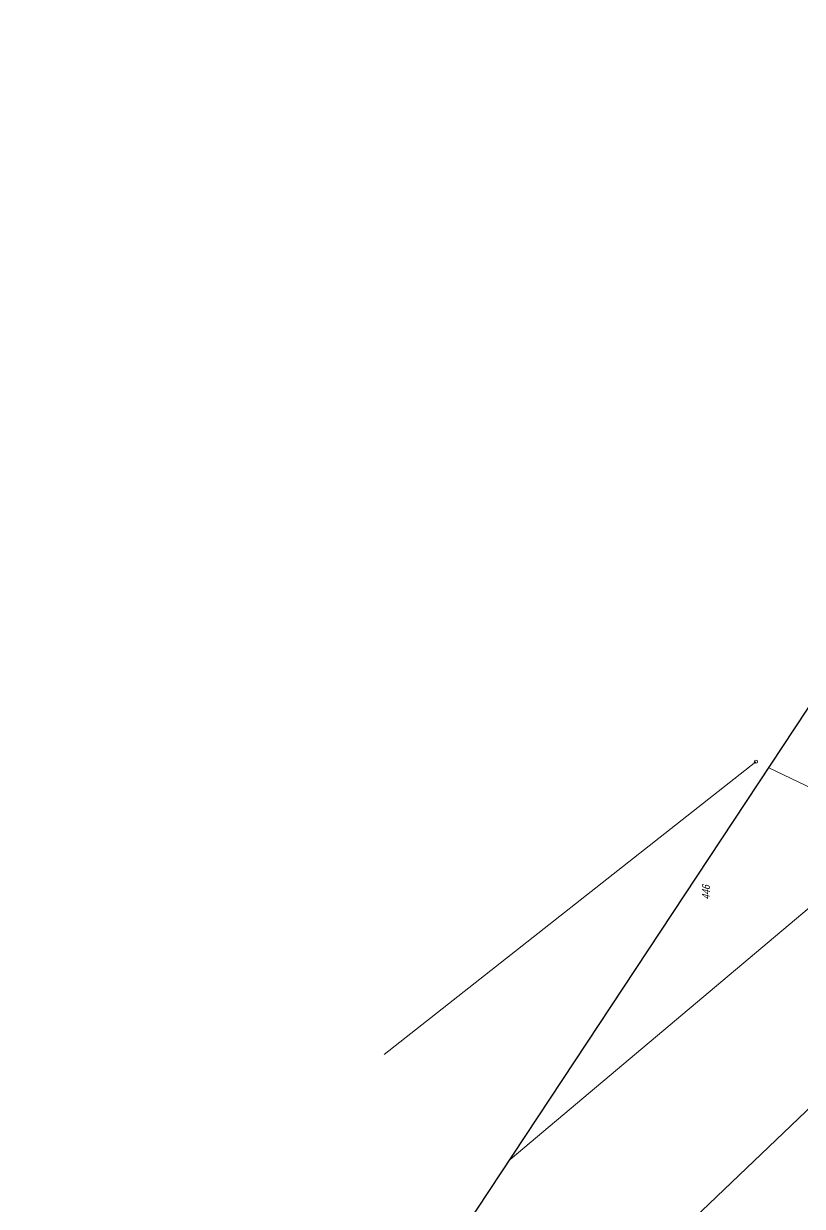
# Model space of a CAD drawing. Header units: millimetres. Extents: x 4848043 to 9699780, y 5827542 to 11659147.
# Drawn here: x 4849188.4 to 4849429.9, y 5830569 to 5830935.5 of the extents above; entities that cross this region are included whole.
import ezdxf

# ---------------------------------------------------------------- set-up
doc = ezdxf.new("R2010")
doc.units = ezdxf.units.MM
doc.header["$MEASUREMENT"] = 0
doc.linetypes.add('0', pattern=[0])
doc.layers.get('0').update_dxf_attribs({"lineweight": 18})
for name, color, linetype, lineweight in [('EDZPD_L_0', 251, '0', 18), ('EDZPP_T_0', 251, '0', 18), ('EDZTD_T_0', 7, '0', 25)]:
    doc.layers.add(name, color=color, linetype=linetype, lineweight=lineweight)
doc.layers.add('RYS layout', color=7, linetype='Continuous', lineweight=30, plot=False)
doc.styles.get("Standard").update_dxf_attribs({"font": 'txt', "width": 0.8, "oblique": 15})

# ---------------------------------------------------------------- blocks, each defined once
blk = doc.blocks.new('GRT')
at = {"color": 0}
blk.add_circle((0, 0), 0.25, dxfattribs=at)

msp = doc.modelspace()

# ---------------------------------------------------------------- linework, layer by layer
at = {"layer": 'EDZPD_L_0', "linetype": '0'}
for p, q in [((4849300.23, 5830616.05), (4849415.53, 5830706.83)), ((4849419.55, 5830704.91), (4849460.48, 5830685.44)), ((4849339.29, 5830583.52), (4849460.48, 5830685.44)), ((4849314.21, 5830487.02), (4849501.65, 5830665.85))]:
    msp.add_line(p, q, dxfattribs=at)
at = {"layer": 'RYS layout'}
msp.add_lwpolyline([(4849188.43, 5830355.33), (4849572.03, 5830935.54), (4849809.77, 5830778.36), (4849426.16, 5830198.15)], close=True, dxfattribs=at)

# ---------------------------------------------------------------- block references
at = {"layer": 'EDZPP_T_0', "xscale": 2, "yscale": 2, "zscale": 2, "rotation": 88.97723720235952}
msp.add_blockref('GRT', (4849415.53, 5830706.83), dxfattribs=at)

# ---------------------------------------------------------------- texts
at = {"layer": 'EDZTD_T_0', "insert": (4849400.04, 5830666.32), "char_height": 2.48, "attachment_point": 5, "rotation": 88.9772, "line_spacing_factor": 0.82}
msp.add_mtext('446', dxfattribs=at)

doc.saveas('drawing.dxf')
